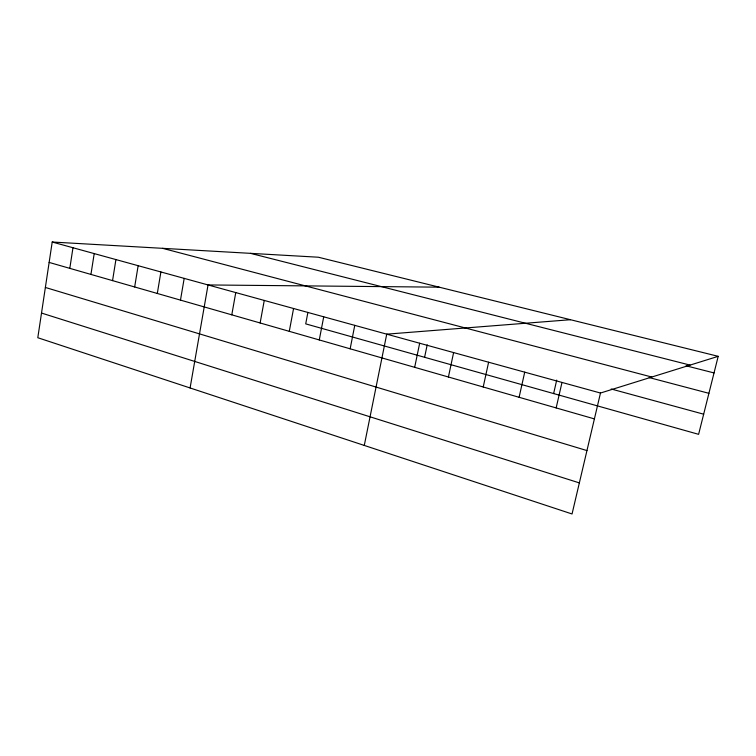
<?xml version="1.0" encoding="UTF-8"?>
<svg xmlns="http://www.w3.org/2000/svg" width="756" height="756" viewBox="0 0 756 756"><rect width="100%" height="100%" fill="white"/><g stroke="black" fill="none" stroke-linecap="round" stroke-linejoin="round"><path stroke-width="1.13" d="M718.2 356.331L318.352 257.22L52.211 242.024L37.8 337.724L572.046 513.976L600.481 393.035L718.2 356.331L698.61 434.331L305.717 323.87L307.9 312.379M69.807 268.361L72.973 247.741M90.937 274.419L94.207 253.591M112.549 280.627L115.923 259.573M134.662 286.968L138.15 265.696M157.305 293.47L160.896 271.962M180.476 300.113L184.19 278.378M190.087 387.96L208.042 284.946L439.189 287.167M231.79 314.836L235.759 292.581M260.13 322.973L264.26 300.425M289.283 331.336L293.564 308.505M319.278 339.945L323.719 316.802M350.151 348.809L354.762 325.354M364.279 445.426L386.732 334.161L570.487 319.712M414.675 367.321L419.665 343.233M424.598 357.295L427.197 344.84M448.421 377.008L453.609 352.579M483.216 386.987L488.612 362.219M519.107 397.287L524.721 372.16M553.628 393.574L556.699 380.107M556.151 407.919L561.991 382.432M250.482 253.345L690.077 365.101M686.051 365.8L714.033 372.925M162.587 248.327L651.804 377.036M649.168 377.565L708.911 393.318M611.169 388.99L703.666 414.193M52.211 242.024L600.481 393.035M49.14 262.426L594.405 418.9M45.369 287.46L586.949 450.576M41.514 313.06L579.351 482.895"/></g></svg>
